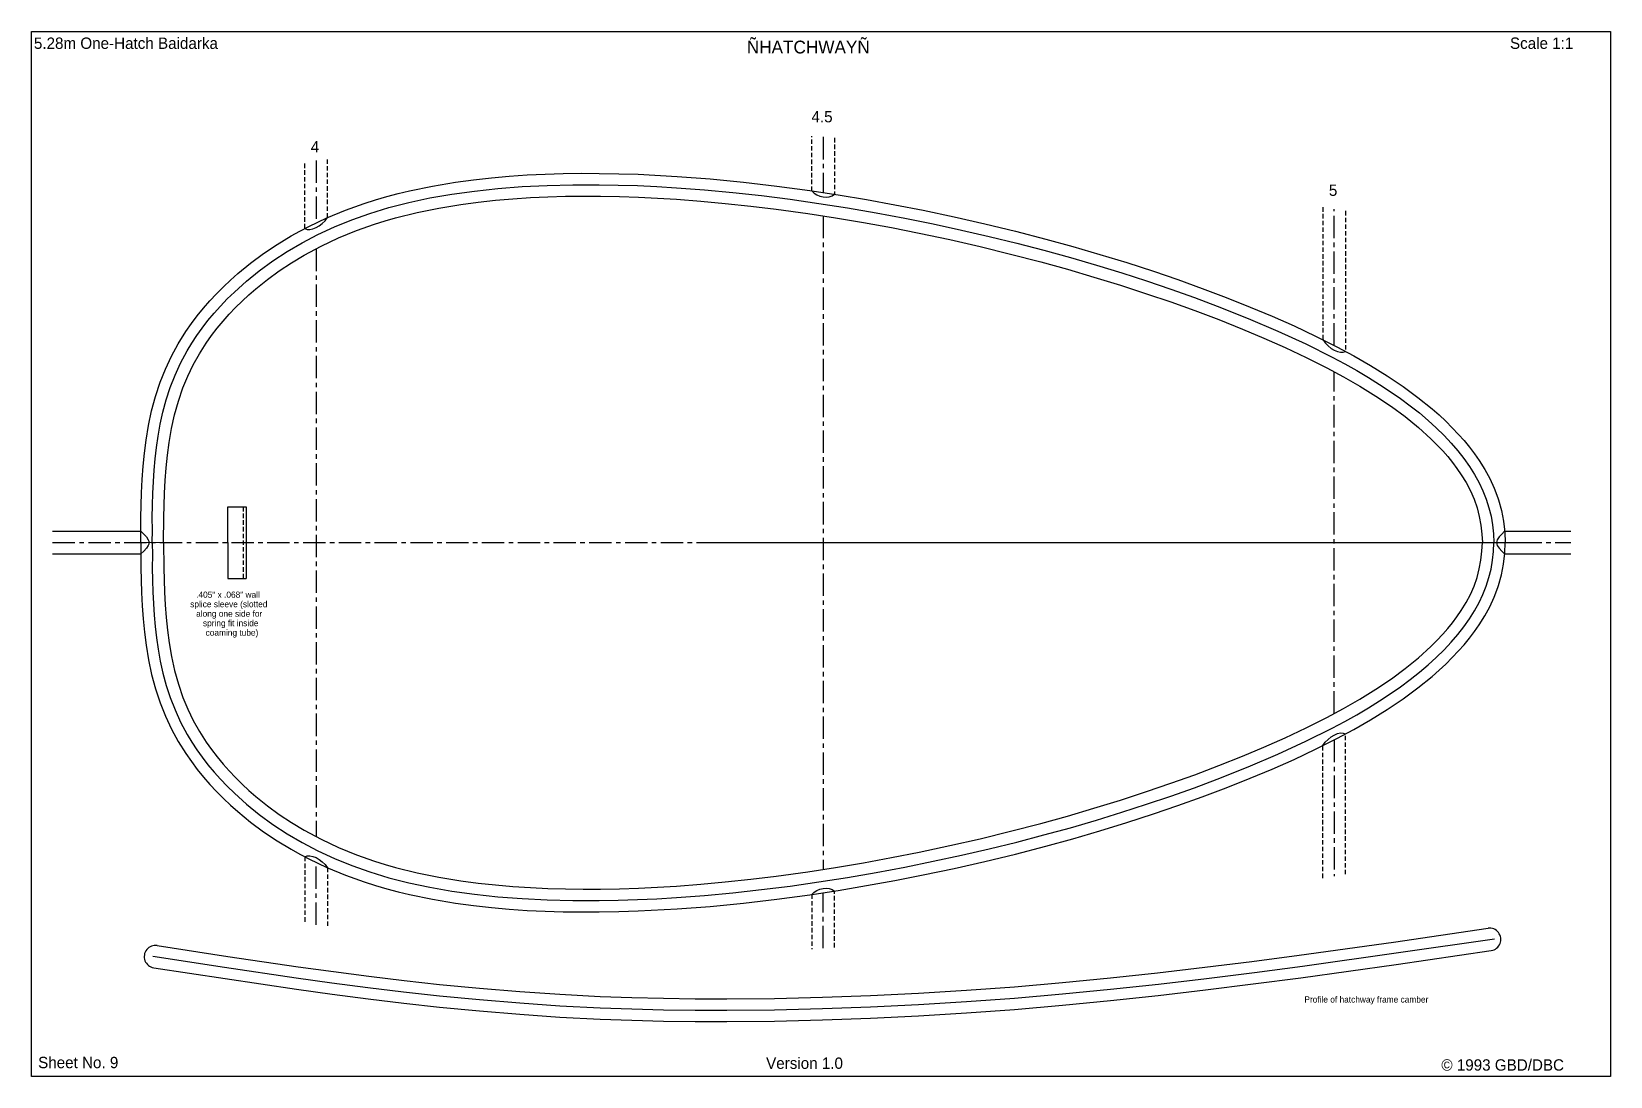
# Model space of a CAD drawing. Extents: x -9.9 to 78.4, y -82.6 to -24.2.
import ezdxf

# ---------------------------------------------------------------- set-up
doc = ezdxf.new("R2010")
doc.units = 0
doc.linetypes.add('CENTER', pattern=[2, 1.25, -0.25, 0.25, -0.25])
doc.linetypes.add('HIDDEN', pattern=[0.375, 0.25, -0.125])
for name, color, linetype in [('FORMAT', 7, 'CONTINUOUS'), ('HATCHWAYS', 7, 'CONTINUOUS'), ('TEXT', 7, 'CONTINUOUS')]:
    doc.layers.add(name, color=color, linetype=linetype)
doc.styles.get("Standard").update_dxf_attribs({"font": 'txt', "height": 0.2})

msp = doc.modelspace()

# ---------------------------------------------------------------- linework, layer by layer
at = {"layer": 'FORMAT', "color": 0, "linetype": 'CONTINUOUS'}
for p, q in [((-9.90798, -24.2023), (78.357, -24.2023)), ((-9.90798, -82.6223), (-9.90798, -24.2023)), ((78.357, -24.2023), (78.357, -82.6223)), ((78.357, -82.6223), (-9.90798, -82.6223))]:
    msp.add_line(p, q, dxfattribs=at)
at = {"layer": 'HATCHWAYS', "color": 0, "linetype": 'HIDDEN'}
for p, q in [((33.7035, -33.1072), (33.7035, -30.05)), ((34.9735, -30.1457), (34.9735, -33.2999)), ((5.36665, -35.2095), (5.36665, -31.5175)), ((6.63665, -34.5988), (6.63665, -31.3162)), ((62.2841, -34.025), (62.2841, -41.4271)), ((63.5541, -34.2322), (63.5541, -42.0851)), ((1.91738, -50.7773), (1.91738, -54.7773)), ((63.5541, -71.3225), (63.5541, -63.4696)), ((62.2841, -71.5296), (62.2841, -64.1275)), ((5.36665, -70.3451), (5.36665, -74.0371)), ((6.63665, -70.9558), (6.63665, -74.2384)), ((34.9735, -75.409), (34.9735, -72.2548)), ((33.7035, -72.4474), (33.7035, -75.5047))]:
    msp.add_line(p, q, dxfattribs=at)
at = {"layer": 'HATCHWAYS', "color": 0, "linetype": 'CENTER'}
for p, q in [((34.3385, -30.0964), (34.3385, -33.2017)), ((6.00165, -31.4162), (6.00165, -34.8914)), ((62.9191, -41.7497), (62.9191, -34.1288)), ((34.3385, -34.5047), (34.3385, -71.05)), ((6.00165, -36.3394), (6.00165, -69.2153)), ((62.9191, -62.3313), (62.9191, -43.2234)), ((-8.73125, -52.7773), (76.1493, -52.7773)), ((28.0516, -52.7773), (74.028, -52.7773)), ((62.9191, -63.8049), (62.9191, -71.4258)), ((6.00165, -74.1384), (6.00165, -70.6632)), ((34.3385, -75.4582), (34.3385, -72.353))]:
    msp.add_line(p, q, dxfattribs=at)
at = {"layer": 'HATCHWAYS', "color": 0, "linetype": 'CONTINUOUS'}
for p, q in [((1.0621, -50.7773), (2.0901, -50.7773)), ((1.0621, -52.7773), (1.0621, -50.7773)), ((2.0901, -50.7773), (2.0901, -54.7773)), ((-8.73125, -52.1423), (-3.79923, -52.1423)), ((-2.52653, -52.7773), (-3.79653, -52.7789)), ((1.0621, -52.7773), (1.0621, -54.7773)), ((72.4437, -52.1423), (76.1493, -52.1423)), ((-8.73125, -53.4123), (-3.79923, -53.4123)), ((72.4437, -53.4123), (76.1493, -53.4123)), ((1.0621, -54.7773), (2.0901, -54.7773))]:
    msp.add_line(p, q, dxfattribs=at)
for points in [[(-3.79653, -52.7773, 0), (-3.79617, -51.3713, 0), (-3.7585, -49.988, 0), (-3.72157, -49.2488, 0), (-3.66991, -48.5104, 0), (-3.5995, -47.7736, 0), (-3.50631, -47.0389, 0), (-3.36997, -46.2186, 0), (-3.19596, -45.4052, 0), (-2.98039, -44.6023, 0), (-2.71935, -43.8133, 0), (-2.42436, -43.0748, 0), (-2.08582, -42.3548, 0), (-1.70532, -41.6558, 0), (-1.28449, -40.9806, 0), (-0.973081, -40.5319, 0), (-0.644471, -40.0955, 0), (-0.29972, -39.6715, 0), (0.060115, -39.2598, 0), (0.433973, -38.8604, 0), (0.820796, -38.4733, 0), (1.21953, -38.0984, 0), (1.6291, -37.7358, 0), (2.33482, -37.1575, 0), (3.06623, -36.6137, 0), (3.82174, -36.1047, 0), (4.59977, -35.631, 0), (5.08863, -35.3574, 0), (5.58487, -35.0972, 0), (6.59748, -34.6161, 0), (7.63347, -34.1866, 0), (8.68871, -33.8074, 0), (9.31432, -33.6079, 0), (9.94465, -33.4246, 0), (10.5792, -33.2566, 0), (11.2176, -33.1032, 0), (12.5036, -32.8372, 0), (13.7991, -32.6209, 0), (14.796, -32.4851, 0), (15.7957, -32.3735, 0), (16.7977, -32.2846, 0), (17.8015, -32.217, 0), (18.8066, -32.1691, 0), (19.8125, -32.1396, 0), (20.8187, -32.127, 0), (21.8248, -32.1297, 0), (22.9137, -32.1486, 0), (24.0019, -32.1833, 0), (26.1759, -32.2977, 0), (28.0366, -32.4407, 0), (29.8943, -32.6224, 0), (31.7483, -32.8403, 0), (33.5981, -33.0919, 0), (35.189, -33.3341, 0), (36.7761, -33.599, 0), (38.3591, -33.8863, 0), (39.9381, -34.1956, 0), (41.6617, -34.5591, 0), (43.3796, -34.9487, 0), (45.0914, -35.3644, 0), (46.7966, -35.8066, 0), (48.3103, -36.2231, 0), (49.8177, -36.6613, 0), (51.3183, -37.122, 0), (52.8116, -37.6059, 0), (54.1768, -38.0716, 0), (55.5344, -38.5588, 0), (56.8838, -39.0685, 0), (58.2243, -39.6021, 0), (59.4532, -40.1176, 0), (60.6714, -40.6578, 0), (61.8764, -41.2261, 0), (63.0658, -41.826, 0), (64.0152, -42.3374, 0), (64.9499, -42.8755, 0), (65.867, -43.4441, 0), (66.7634, -44.0468, 0), (67.5931, -44.6551, 0), (68.393, -45.3016, 0), (68.7793, -45.6403, 0), (69.1549, -45.99, 0), (69.5189, -46.351, 0), (69.8702, -46.724, 0), (70.1768, -47.0728, 0), (70.4711, -47.4322, 0), (70.7522, -47.8029, 0), (71.019, -48.1853, 0), (71.3306, -48.6807, 0), (71.6128, -49.1946, 0), (71.8602, -49.7268, 0), (72.0671, -50.2766, 0), (72.1012, -50.3823, 0), (72.2624, -50.9779, 0), (72.3773, -51.5822, 0), (72.4472, -52.1852, 0), (72.4735, -52.7773, 0)], [(-3.16153, -52.7773, 0), (-3.15218, -52.0738, 0), (-3.16117, -51.3713, 0), (-3.15186, -50.6789, 0), (-3.12374, -50.0053, 0), (-3.04816, -48.7236, 0), (-2.99451, -48.0964, 0), (-2.92382, -47.4633, 0), (-2.83131, -46.8155, 0), (-2.71258, -46.1535, 0), (-2.56331, -45.4802, 0), (-2.37918, -44.7987, 0), (-2.15588, -44.1117, 0), (-1.88908, -43.4222, 0), (-1.57447, -42.7332, 0), (-1.20774, -42.0475, 0), (-0.949717, -41.6209, 0), (-0.670086, -41.1974, 0), (-0.369403, -40.7779, 0), (-0.048221, -40.363, 0), (0.292903, -39.9534, 0), (0.653415, -39.5499, 0), (1.03276, -39.1531, 0), (1.43038, -38.7639, 0), (2.10158, -38.16, 0), (2.81662, -37.58, 0), (3.57421, -37.0268, 0), (4.37338, -36.5029, 0), (5.21448, -36.0098, 0), (6.09821, -35.5484, 0), (7.02525, -35.1198, 0), (7.99335, -34.7263, 0), (9.00743, -34.3675, 0), (10.0697, -34.0443, 0), (11.1825, -33.7579, 0), (12.3549, -33.5074, 0), (13.5779, -33.2944, 0), (14.8488, -33.1183, 0), (16.1648, -32.9782, 0), (17.5232, -32.8735, 0), (18.9211, -32.8035, 0), (20.3559, -32.7675, 0), (21.8248, -32.7647, 0), (22.886, -32.7825, 0), (23.9617, -32.8165, 0), (25.0506, -32.8665, 0), (26.1514, -32.9322, 0), (27.7156, -33.0507, 0), (29.2968, -33.1986, 0), (30.891, -33.3749, 0), (32.4941, -33.5783, 0), (34.1022, -33.8076, 0), (35.7111, -34.0617, 0), (37.3169, -34.3393, 0), (38.9155, -34.6392, 0), (40.503, -34.9603, 0), (42.0763, -35.3013, 0), (43.6321, -35.6611, 0), (45.1673, -36.0384, 0), (46.6789, -36.4321, 0), (48.1637, -36.841, 0), (49.6185, -37.2638, 0), (51.0402, -37.6994, 0), (52.4306, -38.1481, 0), (53.7833, -38.6072, 0), (55.0971, -39.0756, 0), (56.371, -39.552, 0), (58.1137, -40.2426, 0), (59.7692, -40.9479, 0), (61.3341, -41.6685, 0), (62.8049, -42.4052, 0), (63.5039, -42.7799, 0), (64.178, -43.1589, 0), (64.8269, -43.5422, 0), (65.45, -43.9301, 0), (66.047, -44.3225, 0), (66.6174, -44.7197, 0), (67.1608, -45.1216, 0), (67.6767, -45.5284, 0), (68.1647, -45.9402, 0), (68.6243, -46.357, 0), (69.0552, -46.779, 0), (69.4569, -47.2063, 0), (69.8288, -47.6389, 0), (70.1708, -48.0769, 0), (70.4821, -48.5205, 0), (70.7625, -48.9697, 0), (71.0115, -49.4246, 0), (71.2287, -49.8854, 0), (71.4136, -50.352, 0), (71.5657, -50.8247, 0), (71.6847, -51.3035, 0), (71.7702, -51.7884, 0), (71.8215, -52.2797, 0), (71.8385, -52.7773, 0)], [(-2.52653, -52.7773, 0), (-2.51726, -51.3713, 0), (-2.47202, -50.0053, 0), (-2.4324, -49.2982, 0), (-2.37882, -48.592, 0), (-2.30752, -47.8872, 0), (-2.21479, -47.1842, 0), (-2.08146, -46.4029, 0), (-1.91185, -45.6286, 0), (-1.70103, -44.8651, 0), (-1.44408, -44.1165, 0), (-1.17404, -43.4668, 0), (-0.865833, -42.8338, 0), (-0.52159, -42.2191, 0), (-0.143449, -41.6246, 0), (0.153272, -41.2035, 0), (0.466035, -40.7942, 0), (0.793895, -40.3967, 0), (1.13591, -40.0111, 0), (1.49114, -39.6373, 0), (1.85863, -39.2756, 0), (2.23746, -38.9259, 0), (2.62666, -38.5882, 0), (3.27263, -38.0702, 0), (3.94127, -37.5833, 0), (4.63082, -37.1272, 0), (5.3395, -36.7015, 0), (6.28491, -36.1941, 0), (7.25587, -35.737, 0), (8.2487, -35.3293, 0), (9.25968, -34.9705, 0), (9.85069, -34.7851, 0), (10.4461, -34.6151, 0), (11.6481, -34.3176, 0), (12.8621, -34.0721, 0), (14.0845, -33.872, 0), (15.0558, -33.7421, 0), (16.0296, -33.6355, 0), (17.0054, -33.5507, 0), (17.9828, -33.4865, 0), (18.9614, -33.4414, 0), (19.9406, -33.4141, 0), (20.9202, -33.4032, 0), (21.8995, -33.4074, 0), (22.9602, -33.4276, 0), (24.0202, -33.4633, 0), (26.138, -33.5782, 0), (27.5078, -33.6816, 0), (28.8762, -33.8067, 0), (30.2977, -33.9586, 0), (31.7172, -34.1317, 0), (33.4798, -34.3751, 0), (35.0435, -34.6162, 0), (36.6036, -34.8798, 0), (38.16, -35.1654, 0), (39.7125, -35.4724, 0), (41.4208, -35.8357, 0), (43.1236, -36.2246, 0), (44.8204, -36.6395, 0), (46.5109, -37.0806, 0), (48.0004, -37.4929, 0), (49.4839, -37.9263, 0), (50.9609, -38.3816, 0), (52.4308, -38.8594, 0), (53.7812, -39.3211, 0), (55.1244, -39.8038, 0), (56.4593, -40.3086, 0), (57.7853, -40.8371, 0), (58.9837, -41.3401, 0), (60.1715, -41.8669, 0), (61.3465, -42.4209, 0), (62.5063, -43.0052, 0), (63.4317, -43.5028, 0), (64.3426, -44.0265, 0), (65.236, -44.5801, 0), (66.1089, -45.1676, 0), (66.8778, -45.7322, 0), (67.619, -46.3318, 0), (68.3238, -46.9705, 0), (68.6599, -47.3058, 0), (68.9838, -47.6523, 0), (69.2601, -47.9699, 0), (69.525, -48.2972, 0), (69.7778, -48.6348, 0), (70.0175, -48.9831, 0), (70.2902, -49.4231, 0), (70.5347, -49.8789, 0), (70.7435, -50.3495, 0), (70.9091, -50.8339, 0), (71.0241, -51.3107, 0), (71.1086, -51.8033, 0), (71.1728, -52.3065, 0), (71.2035, -52.7773, 0)], [(33.7035, -33.1072, 0), (33.8362, -33.2323, 0), (33.9912, -33.3308, 0), (34.1611, -33.4016, 0), (34.3385, -33.4435, 0), (34.5158, -33.4554, 0), (34.6857, -33.4362, 0), (34.8408, -33.3847, 0), (34.9735, -33.2999, 0)], [(5.36665, -35.2095, 0), (5.49725, -35.2603, 0), (5.65077, -35.2676, 0), (5.81978, -35.235, 0), (5.99683, -35.1661, 0), (6.17448, -35.0644, 0), (6.3453, -34.9336, 0), (6.50184, -34.7772, 0), (6.63665, -34.5988, 0)], [(62.2841, -41.4271, 0), (62.4168, -41.6122, 0), (62.5718, -41.7756, 0), (62.7417, -41.9135, 0), (62.9191, -42.022, 0), (63.0964, -42.0973, 0), (63.2664, -42.1355, 0), (63.4214, -42.1327, 0), (63.5541, -42.0851, 0)], [(-3.79923, -52.1423, 0), (-3.63392, -52.3011, 0), (-3.48972, -52.4598, 0), (-3.38773, -52.6186, 0), (-3.35915, -52.6979, 0), (-3.34904, -52.7773, 0), (-3.35915, -52.8567, 0), (-3.38773, -52.9361, 0), (-3.48972, -53.0948, 0), (-3.63392, -53.2536, 0), (-3.79923, -53.4123, 0)], [(-3.79653, -52.7773, 0), (-3.79617, -54.1833, 0), (-3.7585, -55.5666, 0), (-3.72157, -56.3059, 0), (-3.66991, -57.0442, 0), (-3.5995, -57.7811, 0), (-3.50631, -58.5157, 0), (-3.36997, -59.3361, 0), (-3.19596, -60.1494, 0), (-2.98039, -60.9523, 0), (-2.71935, -61.7413, 0), (-2.42436, -62.4798, 0), (-2.08582, -63.1998, 0), (-1.70532, -63.8988, 0), (-1.28449, -64.574, 0), (-0.973081, -65.0228, 0), (-0.644471, -65.4591, 0), (-0.29972, -65.8832, 0), (0.060115, -66.2948, 0), (0.433973, -66.6942, 0), (0.820796, -67.0813, 0), (1.21953, -67.4562, 0), (1.6291, -67.8189, 0), (2.33482, -68.3971, 0), (3.06623, -68.9409, 0), (3.82174, -69.4499, 0), (4.59977, -69.9236, 0), (5.08863, -70.1972, 0), (5.58487, -70.4574, 0), (6.59748, -70.9385, 0), (7.63347, -71.368, 0), (8.68871, -71.7473, 0), (9.31432, -71.9467, 0), (9.94465, -72.1301, 0), (10.5792, -72.2981, 0), (11.2176, -72.4515, 0), (12.5036, -72.7174, 0), (13.7991, -72.9338, 0), (14.796, -73.0695, 0), (15.7957, -73.1811, 0), (16.7977, -73.27, 0), (17.8015, -73.3377, 0), (18.8066, -73.3855, 0), (19.8125, -73.415, 0), (20.8187, -73.4277, 0), (21.8248, -73.4249, 0), (22.9137, -73.406, 0), (24.0019, -73.3713, 0), (26.1759, -73.257, 0), (28.0366, -73.114, 0), (29.8943, -72.9322, 0), (31.7483, -72.7143, 0), (33.5981, -72.4627, 0), (35.189, -72.2206, 0), (36.7761, -71.9556, 0), (38.3591, -71.6683, 0), (39.9381, -71.359, 0), (41.6617, -70.9955, 0), (43.3796, -70.606, 0), (45.0914, -70.1902, 0), (46.7966, -69.748, 0), (48.3103, -69.3316, 0), (49.8177, -68.8933, 0), (51.3183, -68.4326, 0), (52.8116, -67.9487, 0), (54.1768, -67.483, 0), (55.5344, -66.9958, 0), (56.8838, -66.4861, 0), (58.2243, -65.9525, 0), (59.4532, -65.4371, 0), (60.6714, -64.8969, 0), (61.8764, -64.3285, 0), (63.0658, -63.7286, 0), (64.0152, -63.2172, 0), (64.9499, -62.6791, 0), (65.867, -62.1106, 0), (66.7634, -61.5078, 0), (67.5931, -60.8995, 0), (68.393, -60.253, 0), (68.7793, -59.9143, 0), (69.1549, -59.5647, 0), (69.5189, -59.2036, 0), (69.8702, -58.8306, 0), (70.1768, -58.4819, 0), (70.4711, -58.1224, 0), (70.7522, -57.7517, 0), (71.019, -57.3693, 0), (71.3306, -56.874, 0), (71.6128, -56.36, 0), (71.8602, -55.8278, 0), (72.0671, -55.278, 0), (72.1012, -55.1724, 0), (72.2624, -54.5767, 0), (72.3773, -53.9725, 0), (72.4472, -53.3694, 0), (72.4735, -52.7773, 0)], [(-3.16153, -52.7773, 0), (-3.15218, -53.4808, 0), (-3.16117, -54.1833, 0), (-3.15186, -54.8757, 0), (-3.12374, -55.5493, 0), (-3.04816, -56.831, 0), (-2.99451, -57.4582, 0), (-2.92382, -58.0913, 0), (-2.83131, -58.7392, 0), (-2.71258, -59.4012, 0), (-2.56331, -60.0744, 0), (-2.37918, -60.756, 0), (-2.15588, -61.443, 0), (-1.88908, -62.1324, 0), (-1.57447, -62.8215, 0), (-1.20774, -63.5071, 0), (-0.949717, -63.9338, 0), (-0.670086, -64.3572, 0), (-0.369403, -64.7767, 0), (-0.048221, -65.1917, 0), (0.292903, -65.6012, 0), (0.653415, -66.0048, 0), (1.03276, -66.4015, 0), (1.43038, -66.7907, 0), (2.10158, -67.3946, 0), (2.81662, -67.9746, 0), (3.57421, -68.5279, 0), (4.37338, -69.0517, 0), (5.21448, -69.5449, 0), (6.09821, -70.0063, 0), (7.02525, -70.4348, 0), (7.99335, -70.8283, 0), (9.00743, -71.1872, 0), (10.0697, -71.5103, 0), (11.1825, -71.7968, 0), (12.3549, -72.0473, 0), (13.5779, -72.2602, 0), (14.8488, -72.4364, 0), (16.1648, -72.5764, 0), (17.5232, -72.6811, 0), (18.9211, -72.7511, 0), (20.3559, -72.7871, 0), (21.8248, -72.7899, 0), (22.886, -72.7721, 0), (23.9617, -72.7381, 0), (25.0506, -72.6881, 0), (26.1514, -72.6224, 0), (27.7156, -72.504, 0), (29.2968, -72.356, 0), (30.891, -72.1797, 0), (32.4941, -71.9763, 0), (34.1022, -71.747, 0), (35.7111, -71.4929, 0), (37.3169, -71.2153, 0), (38.9155, -70.9154, 0), (40.503, -70.5943, 0), (42.0763, -70.2533, 0), (43.6321, -69.8935, 0), (45.1673, -69.5162, 0), (46.6789, -69.1225, 0), (48.1637, -68.7136, 0), (49.6185, -68.2908, 0), (51.0402, -67.8552, 0), (52.4306, -67.4065, 0), (53.7833, -66.9474, 0), (55.0971, -66.4791, 0), (56.371, -66.0027, 0), (58.1137, -65.312, 0), (59.7692, -64.6068, 0), (61.3341, -63.8861, 0), (62.8049, -63.1494, 0), (63.5039, -62.7747, 0), (64.178, -62.3958, 0), (64.8269, -62.0124, 0), (65.45, -61.6245, 0), (66.047, -61.2321, 0), (66.6174, -60.8349, 0), (67.1608, -60.433, 0), (67.6767, -60.0262, 0), (68.1647, -59.6144, 0), (68.6243, -59.1976, 0), (69.0552, -58.7756, 0), (69.4569, -58.3483, 0), (69.8288, -57.9157, 0), (70.1708, -57.4777, 0), (70.4821, -57.0341, 0), (70.7625, -56.5849, 0), (71.0115, -56.13, 0), (71.2287, -55.6693, 0), (71.4136, -55.2026, 0), (71.5657, -54.7299, 0), (71.6847, -54.2512, 0), (71.7702, -53.7662, 0), (71.8215, -53.2749, 0), (71.8385, -52.7773, 0)], [(-2.52653, -52.7773, 0), (-2.51726, -54.1833, 0), (-2.47202, -55.5493, 0), (-2.4324, -56.2564, 0), (-2.37882, -56.9626, 0), (-2.30752, -57.6675, 0), (-2.21479, -58.3705, 0), (-2.08146, -59.1517, 0), (-1.91185, -59.926, 0), (-1.70103, -60.6895, 0), (-1.44408, -61.4381, 0), (-1.17404, -62.0878, 0), (-0.865833, -62.7209, 0), (-0.52159, -63.3355, 0), (-0.143449, -63.9301, 0), (0.153272, -64.3512, 0), (0.466035, -64.7605, 0), (0.793895, -65.158, 0), (1.13591, -65.5436, 0), (1.49114, -65.9173, 0), (1.85863, -66.279, 0), (2.23746, -66.6288, 0), (2.62666, -66.9665, 0), (3.27263, -67.4844, 0), (3.94127, -67.9713, 0), (4.63082, -68.4275, 0), (5.3395, -68.8531, 0), (6.28491, -69.3605, 0), (7.25587, -69.8177, 0), (8.2487, -70.2253, 0), (9.25968, -70.5841, 0), (9.85069, -70.7695, 0), (10.4461, -70.9396, 0), (11.6481, -71.237, 0), (12.8621, -71.4826, 0), (14.0845, -71.6826, 0), (15.0558, -71.8125, 0), (16.0296, -71.9192, 0), (17.0054, -72.0039, 0), (17.9828, -72.0682, 0), (18.9614, -72.1133, 0), (19.9406, -72.1406, 0), (20.9202, -72.1514, 0), (21.8995, -72.1472, 0), (22.9602, -72.127, 0), (24.0202, -72.0914, 0), (26.138, -71.9765, 0), (27.5078, -71.873, 0), (28.8762, -71.748, 0), (30.2977, -71.5961, 0), (31.7172, -71.4229, 0), (33.4798, -71.1795, 0), (35.0435, -70.9384, 0), (36.6036, -70.6748, 0), (38.16, -70.3892, 0), (39.7125, -70.0822, 0), (41.4208, -69.719, 0), (43.1236, -69.33, 0), (44.8204, -68.9151, 0), (46.5109, -68.474, 0), (48.0004, -68.0618, 0), (49.4839, -67.6283, 0), (50.9609, -67.173, 0), (52.4308, -66.6953, 0), (53.7812, -66.2335, 0), (55.1244, -65.7509, 0), (56.4593, -65.246, 0), (57.7853, -64.7175, 0), (58.9837, -64.2145, 0), (60.1715, -63.6877, 0), (61.3465, -63.1337, 0), (62.5063, -62.5494, 0), (63.4317, -62.0518, 0), (64.3426, -61.5282, 0), (65.236, -60.9746, 0), (66.1089, -60.387, 0), (66.8778, -59.8225, 0), (67.619, -59.2228, 0), (68.3238, -58.5841, 0), (68.6599, -58.2488, 0), (68.9838, -57.9023, 0), (69.2601, -57.5848, 0), (69.525, -57.2574, 0), (69.7778, -56.9199, 0), (70.0175, -56.5715, 0), (70.2902, -56.1315, 0), (70.5347, -55.6757, 0), (70.7435, -55.2052, 0), (70.9091, -54.7208, 0), (71.0241, -54.244, 0), (71.1086, -53.7513, 0), (71.1728, -53.2481, 0), (71.2035, -52.7773, 0)], [(72.4437, -52.1423, 0), (72.2784, -52.3011, 0), (72.1342, -52.4598, 0), (72.0322, -52.6186, 0), (72.0036, -52.6979, 0), (71.9935, -52.7773, 0), (72.0036, -52.8567, 0), (72.0322, -52.9361, 0), (72.1342, -53.0948, 0), (72.2784, -53.2536, 0), (72.4437, -53.4123, 0)], [(62.2841, -64.1275, 0), (62.4168, -63.9424, 0), (62.5718, -63.779, 0), (62.7417, -63.6411, 0), (62.9191, -63.5326, 0), (63.0964, -63.4573, 0), (63.2664, -63.4192, 0), (63.4214, -63.422, 0), (63.5541, -63.4696, 0)], [(5.36665, -70.3451, 0), (5.49725, -70.2943, 0), (5.65077, -70.287, 0), (5.81978, -70.3196, 0), (5.99683, -70.3886, 0), (6.17448, -70.4902, 0), (6.3453, -70.621, 0), (6.50184, -70.7774, 0), (6.63665, -70.9558, 0)], [(33.7035, -72.4474, 0), (33.8362, -72.3223, 0), (33.9912, -72.2238, 0), (34.1611, -72.153, 0), (34.3385, -72.1111, 0), (34.5158, -72.0992, 0), (34.6857, -72.1184, 0), (34.8408, -72.1699, 0), (34.9735, -72.2548, 0)], [(-3.13299, -75.9011, 0), (0.873703, -76.5151, 0), (4.88082, -77.1044, 0), (6.88466, -77.382, 0), (8.88877, -77.6441, 0), (10.8932, -77.8877, 0), (12.898, -78.1096, 0), (15.1413, -78.3288, 0), (17.3852, -78.5152, 0), (19.6297, -78.6671, 0), (21.875, -78.7826, 0), (23.6443, -78.8473, 0), (25.4141, -78.8901, 0), (27.1844, -78.9128, 0), (28.9551, -78.9173, 0), (31.6334, -78.8925, 0), (34.3127, -78.831, 0), (36.9928, -78.7339, 0), (39.6737, -78.6022, 0), (42.3554, -78.4369, 0), (45.0377, -78.239, 0), (47.7207, -78.0095, 0), (50.4042, -77.7496, 0), (53.0883, -77.4605, 0), (55.7727, -77.1457, 0), (58.4576, -76.8087, 0), (61.1427, -76.4532, 0), (66.5137, -75.7018, 0), (71.8852, -74.9208, 0)], [(-2.88731, -75.304, 0), (1.05798, -75.9079, 0), (5.00369, -76.4868, 0), (6.97682, -76.7594, 0), (8.95022, -77.0169, 0), (10.9239, -77.2563, 0), (12.898, -77.4746, 0), (15.1413, -77.6938, 0), (17.3852, -77.8802, 0), (19.6297, -78.0321, 0), (21.875, -78.1476, 0), (23.6443, -78.2123, 0), (25.4141, -78.2551, 0), (27.1844, -78.2778, 0), (28.9551, -78.2823, 0), (31.6334, -78.2575, 0), (34.3127, -78.196, 0), (36.9928, -78.0989, 0), (39.6737, -77.9672, 0), (42.3554, -77.8019, 0), (45.0377, -77.604, 0), (47.7207, -77.3745, 0), (50.4042, -77.1146, 0), (53.0419, -76.8307, 0), (55.68, -76.5219, 0), (58.3185, -76.1916, 0), (60.9573, -75.8433, 0), (66.2355, -75.1067, 0), (71.5142, -74.3401, 0)], [(-3.07788, -76.5446, 0), (0.915038, -77.1563, 0), (4.90838, -77.7433, 0), (6.90533, -78.0198, 0), (8.90255, -78.2809, 0), (10.9001, -78.5235, 0), (12.898, -78.7446, 0), (15.1413, -78.9638, 0), (17.3852, -79.1502, 0), (19.6297, -79.3021, 0), (21.875, -79.4176, 0), (23.6443, -79.4823, 0), (25.4141, -79.5251, 0), (27.1844, -79.5478, 0), (28.9551, -79.5523, 0), (31.6334, -79.5275, 0), (34.3127, -79.466, 0), (36.9928, -79.3689, 0), (39.6737, -79.2372, 0), (42.3554, -79.0719, 0), (45.0377, -78.874, 0), (47.7207, -78.6445, 0), (50.4042, -78.3846, 0), (53.0646, -78.0982, 0), (55.7253, -77.7864, 0), (58.3864, -77.4528, 0), (61.0478, -77.101, 0), (66.3714, -76.3572, 0), (71.6954, -75.5836, 0)]]:
    msp.add_polyline3d(points, dxfattribs=at)
for centre, radius, start, end in [((71.6052, -74.9617), 0.628312, 278.256, 98.323), ((-2.98299, -75.9242), 0.627575, 81.2301, 261.303)]:
    msp.add_arc(centre, radius, start, end, dxfattribs=at)

# ---------------------------------------------------------------- texts
at = {"layer": 'FORMAT', "color": 0}
for s, height, p in [(' 5.28m One-Hatch Baidarka', 0.635, (-10.0138, -25.1699)), ('ÑHATCHWAYÑ', 0.717299, (30.0764, -25.4267)), (' Scale 1:1  ', 0.635, (72.5059, -25.1699)), ('  Sheet No. 9', 0.635, (-10.0138, -82.1612)), ('Version 1.0', 0.635, (31.1563, -82.199)), ('© 1993 GBD/DBC  ', 0.635, (68.9076, -82.2991))]:
    msp.add_text(s, height=height, dxfattribs=at).set_placement(p)
at = {"layer": 'TEXT', "color": 3}
for s, p in [('4.5', (33.6928, -29.2767)), ('4', (5.69927, -30.9619)), ('5', (62.6167, -33.3903))]:
    msp.add_text(s, height=0.635, dxfattribs=at).set_placement(p)
at = {"layer": 'TEXT', "color": 0}
for s, p in [('.405" x .068" wall ', (-0.70813, -55.8604)), ('splice sleeve (slotted ', (-1.03936, -56.3903)), ('along one side for ', (-0.70813, -56.9203)), ('spring fit inside ', (-0.327216, -57.4503)), ('coaming tube)', (-0.178163, -57.9802)), ('Profile of hatchway frame camber', (61.2485, -78.4926))]:
    msp.add_text(s, height=0.347791, dxfattribs=at).set_placement(p)

doc.saveas('drawing.dxf')
